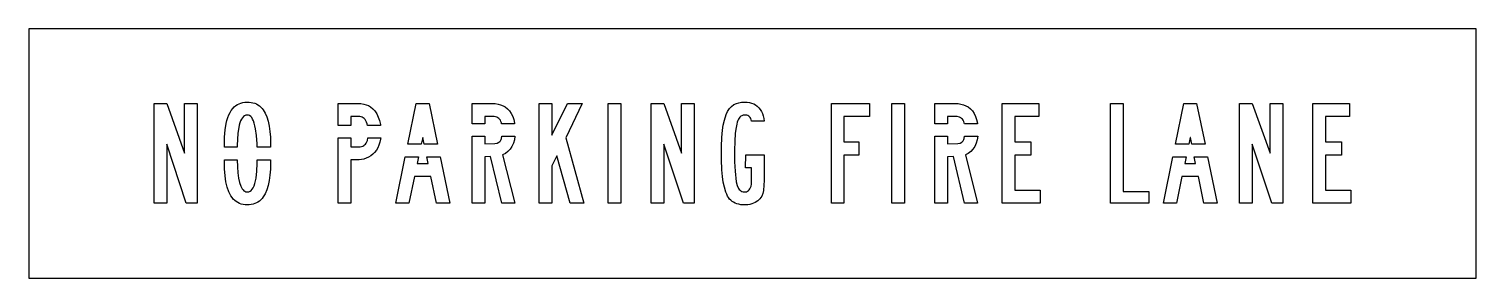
# Model space of a CAD drawing. Extents: x 0 to 58, y 0 to 10.
import ezdxf

# ---------------------------------------------------------------- set-up
doc = ezdxf.new("R2010")
doc.units = 0
doc.layers.add('CUT', color=7, linetype='Continuous')
doc.layers.add('OUTSIDE', color=1, linetype='Continuous')

msp = doc.modelspace()

# ---------------------------------------------------------------- linework, layer by layer
at = {"layer": 'CUT'}
for points in [[(5.5202, 7.0069), (6.2358, 5.0144), (6.2358, 7.0064), (6.7413, 7.0065), (6.7413, 3.0072), (6.3062, 3.0072), (5.5201, 5.3792), (5.5201, 3.0073), (5.015, 3.0076), (5.015, 7.0069)], [(9.0303, 6.2178), (8.9994, 6.307), (8.9649, 6.3828), (8.9275, 6.4435), (8.8869, 6.49), (8.8434, 6.5221), (8.7971, 6.5399), (8.7462, 6.5436), (8.6913, 6.5341), (8.6426, 6.5128), (8.5979, 6.48), (8.5566, 6.4352), (8.5194, 6.3793), (8.4858, 6.3119), (8.4555, 6.232), (8.4293, 6.1413), (8.4068, 6.0391), (8.3751, 5.8195), (8.3563, 5.5597), (8.3508, 5.3304), (8.3508, 5.2509), (7.8332, 5.2509), (7.8333, 5.3654), (7.8413, 5.6519), (7.8655, 5.9487), (7.9067, 6.2043), (7.9366, 6.3285), (7.9716, 6.4424), (8.0121, 6.5466), (8.0584, 6.642), (8.1099, 6.727), (8.1669, 6.8025), (8.2294, 6.8683), (8.2982, 6.9251), (8.3611, 6.9657), (8.4269, 6.9988), (8.4967, 7.025), (8.5717, 7.0447), (8.6522, 7.0575), (8.7367, 7.0631), (8.8237, 7.0613), (8.9056, 7.0523), (8.9795, 7.0371), (9.0486, 7.0158), (9.1154, 6.9876), (9.1774, 6.9535), (9.2357, 6.913), (9.2912, 6.8654), (9.342, 6.8124), (9.3898, 6.7523), (9.4687, 6.6239), (9.5352, 6.4726), (9.5892, 6.2987), (9.6309, 6.1015), (9.6598, 5.8875), (9.6777, 5.6489), (9.6855, 5.3897), (9.6855, 5.2509), (9.1476, 5.2509), (9.1447, 5.3855), (9.121, 5.7157), (9.0827, 5.9943), (9.0582, 6.1133)], [(13.3998, 6.4283), (13.3578, 6.452), (13.3116, 6.4696), (13.2602, 6.4815), (13.1878, 6.4878), (12.8968, 6.4879), (12.8967, 6.1283), (12.3918, 6.1283), (12.3917, 7.0072), (13.1871, 7.0071), (13.3049, 7.001), (13.416, 6.9844), (13.5184, 6.9579), (13.6102, 6.9218), (13.689, 6.8773), (13.7837, 6.7987), (13.8653, 6.7056), (13.9388, 6.5923), (14.0014, 6.4625), (14.0519, 6.3184), (14.0884, 6.1649), (14.0934, 6.1283), (13.5725, 6.1283), (13.5583, 6.1877), (13.5357, 6.2526), (13.5082, 6.3093), (13.4755, 6.3579), (13.4379, 6.3985)], [(16.0379, 7.006), (16.376, 5.3702), (15.8403, 5.3702), (15.7853, 5.6449), (15.7851, 5.6451), (15.7264, 5.3702), (15.1854, 5.3702), (15.5183, 7.0069)], [(18.8328, 6.4065), (18.7962, 6.4322), (18.7533, 6.4531), (18.6481, 6.4797), (18.5461, 6.4876), (18.267, 6.4879), (18.267, 6.1915), (17.7614, 6.1915), (17.7614, 7.0064), (18.5573, 7.0071), (18.6893, 7), (18.801, 6.9826), (18.9057, 6.9544), (19.0009, 6.9161), (19.0887, 6.8669), (19.1823, 6.7945), (19.2628, 6.708), (19.3318, 6.6059), (19.3878, 6.4901), (19.4315, 6.3599), (19.4627, 6.2151), (19.4655, 6.1915), (18.9428, 6.1915), (18.9368, 6.2272), (18.9182, 6.2837), (18.8952, 6.3314), (18.8665, 6.3728)], [(20.4534, 7.0071), (20.9585, 7.0067), (20.9585, 5.7303), (21.5903, 7.0072), (22.1795, 7.0067), (21.5202, 5.6315), (22.2359, 3.0072), (21.6882, 3.0082), (21.1549, 4.9018), (20.9585, 4.5089), (20.9585, 3.0073), (20.4534, 3.0077)], [(23.2156, 7.0072), (23.7207, 7.0066), (23.7207, 3.0072), (23.2156, 3.0077)], [(24.9392, 7.0069), (25.4444, 7.0069), (26.16, 5.0144), (26.16, 7.0064), (26.6655, 7.0065), (26.6655, 3.0072), (26.2304, 3.0072), (25.4443, 5.3792), (25.4443, 3.0073), (24.9392, 3.0076)], [(29.3372, 3.2371), (29.2997, 3.1868), (29.2571, 3.1405), (29.2094, 3.0984), (29.1012, 3.0282), (28.9759, 2.9769), (28.8949, 2.9561), (28.8104, 2.9429), (28.7246, 2.9371), (28.6273, 2.9385), (28.5361, 2.9461), (28.4513, 2.9604), (28.3726, 2.9813), (28.3012, 3.0087), (28.2396, 3.0405), (28.1828, 3.0786), (28.1306, 3.123), (28.0838, 3.173), (28.0411, 3.2295), (28.0017, 3.2938), (27.9664, 3.3653), (27.9351, 3.4439), (27.8716, 3.6472), (27.8259, 3.8531), (27.7935, 4.0813), (27.7723, 4.3477), (27.7592, 4.7561), (27.7594, 5.2769), (27.7715, 5.6449), (27.7963, 5.9385), (27.8277, 6.1437), (27.8714, 6.3324), (27.947, 6.5641), (28.0026, 6.6908), (28.0723, 6.8008), (28.1548, 6.8905), (28.2509, 6.9606), (28.3622, 7.0124), (28.4542, 7.0389), (28.556, 7.0558), (28.6716, 7.0631), (28.7811, 7.0599), (28.8765, 7.0468), (28.9652, 7.024), (29.0483, 6.9911), (29.1244, 6.9487), (29.1924, 6.8977), (29.2543, 6.8368), (29.3089, 6.7669), (29.3562, 6.6883), (29.396, 6.601), (29.4282, 6.5054), (29.4529, 6.4016), (29.4696, 6.2915), (28.9655, 6.2915), (28.9337, 6.4003), (28.9108, 6.4431), (28.8837, 6.4775), (28.8518, 6.5047), (28.8141, 6.5253), (28.7713, 6.5383), (28.7235, 6.5438), (28.6712, 6.5417), (28.622, 6.5324), (28.5763, 6.5157), (28.5342, 6.4916), (28.496, 6.46), (28.4625, 6.4219), (28.4329, 6.3764), (28.408, 6.3251), (28.3838, 6.2554), (28.3656, 6.1777), (28.333, 5.9769), (28.3106, 5.8011), (28.2868, 5.4923), (28.2773, 5.1211), (28.2814, 4.6687), (28.301, 4.2941), (28.3468, 3.8633), (28.3888, 3.7105), (28.4396, 3.6007), (28.4693, 3.5581), (28.5024, 3.5229), (28.5383, 3.4955), (28.5779, 3.4753), (28.6214, 3.4623), (28.669, 3.4565), (28.7174, 3.4581), (28.7618, 3.4678), (28.802, 3.4852), (28.8389, 3.5107), (28.8712, 3.5438), (28.8988, 3.584), (28.9216, 3.631), (28.9401, 3.6859), (28.9565, 3.7669), (28.9641, 3.8579), (28.9646, 4.4247), (28.7259, 4.425), (28.7262, 4.9441), (29.4694, 4.9441), (29.4697, 3.9193), (29.4608, 3.7247), (29.4354, 3.5167), (29.4134, 3.3997), (29.3693, 3.2911)], [(32.6669, 4.9291), (32.6669, 3.0076), (32.1618, 3.0073), (32.1618, 7.0064), (33.6916, 7.0072), (33.6917, 6.4879), (32.6669, 6.4877), (32.6669, 5.4641), (33.2561, 5.4635), (33.2566, 4.9307)], [(34.5871, 7.0072), (35.0922, 7.0066), (35.0922, 3.0072), (34.5871, 3.0077)], [(37.3455, 6.4322), (37.3026, 6.4531), (37.1975, 6.4797), (37.0955, 6.4876), (36.8163, 6.4879), (36.8163, 6.1915), (36.3107, 6.1915), (36.3107, 7.0064), (37.1066, 7.0071), (37.2386, 7), (37.3503, 6.9826), (37.4551, 6.9544), (37.5502, 6.9161), (37.638, 6.8669), (37.7316, 6.7945), (37.8121, 6.708), (37.8811, 6.6059), (37.9371, 6.4901), (37.9808, 6.3599), (38.0121, 6.2151), (38.0149, 6.1915), (37.4922, 6.1915), (37.4861, 6.2272), (37.4675, 6.2837), (37.4445, 6.3314), (37.4158, 6.3728), (37.3821, 6.4065)], [(39.5078, 6.4875), (39.5078, 5.4638), (40.1536, 5.4631), (40.1535, 4.9299), (39.5078, 4.9291), (39.5078, 3.5269), (40.5325, 3.5265), (40.5326, 3.0072), (39.0027, 3.008), (39.003, 7.0072), (40.4765, 7.0067), (40.4759, 6.4879)], [(44.8809, 3.0072), (43.3511, 3.0079), (43.3511, 7.0072), (43.8561, 7.0067), (43.8563, 3.4704), (44.8809, 3.47)], [(46.801, 7.006), (47.1391, 5.3702), (46.6034, 5.3702), (46.5484, 5.6449), (46.5482, 5.6451), (46.4895, 5.3702), (45.9485, 5.3702), (46.2814, 7.0069)], [(49.0297, 7.0069), (49.7453, 5.0144), (49.7453, 7.0064), (50.2508, 7.0065), (50.2508, 3.0072), (49.8157, 3.0072), (49.0296, 5.3792), (49.0296, 3.0073), (48.5245, 3.0076), (48.5245, 7.0069)], [(51.9602, 5.4638), (52.606, 5.4631), (52.6059, 4.9299), (51.9602, 4.9291), (51.9602, 3.5269), (52.9849, 3.5265), (52.985, 3.0072), (51.4551, 3.008), (51.4554, 7.0072), (52.9289, 7.0067), (52.9283, 6.4879), (51.9602, 6.4875)], [(13.7793, 4.967), (13.6988, 4.9033), (13.6112, 4.8499), (13.5167, 4.8072), (13.417, 4.7759), (13.329, 4.7584), (13.2371, 4.749), (12.8965, 4.7465), (12.8965, 3.0072), (12.3922, 3.0072), (12.3919, 5.6263), (12.8966, 5.6263), (12.8965, 5.2669), (13.1919, 5.2667), (13.2756, 5.2728), (13.3762, 5.2984), (13.4178, 5.3186), (13.4546, 5.3442), (13.4896, 5.3787), (13.5194, 5.4201), (13.5441, 5.4689), (13.5643, 5.5265), (13.5828, 5.6263), (14.102, 5.6263), (14.0956, 5.5763), (14.0681, 5.4533), (14.0302, 5.3385), (13.9819, 5.2312), (13.9238, 5.1333), (13.8564, 5.0454)], [(19.4731, 3.0072), (18.9541, 3.0077), (18.5043, 4.8738), (18.2665, 4.8726), (18.2665, 3.0077), (17.7614, 3.0072), (17.7614, 5.6895), (18.267, 5.6895), (18.2671, 5.3931), (18.6761, 5.3964), (18.7676, 5.4147), (18.8387, 5.4503), (18.8713, 5.4791), (18.8985, 5.5145), (18.9208, 5.5568), (18.9384, 5.6065), (18.9534, 5.6895), (19.4762, 5.6895), (19.4548, 5.5522), (19.4145, 5.4097), (19.3581, 5.2823), (19.2864, 5.1718), (19.2, 5.0786), (19.0982, 5.0023), (18.9824, 4.9442)], [(38.0224, 3.0072), (37.5034, 3.0077), (37.0537, 4.8738), (36.8158, 4.8726), (36.8158, 3.0077), (36.3107, 3.0072), (36.3107, 5.6895), (36.8164, 5.6895), (36.8164, 5.3931), (37.2254, 5.3964), (37.3169, 5.4147), (37.388, 5.4503), (37.4206, 5.4791), (37.4479, 5.5145), (37.4701, 5.5568), (37.4877, 5.6065), (37.5028, 5.6895), (38.0255, 5.6895), (38.0041, 5.5522), (37.9638, 5.4097), (37.9074, 5.2823), (37.8357, 5.1718), (37.7493, 5.0786), (37.6475, 5.0023), (37.5317, 4.9442)], [(9.3889, 3.2552), (9.3415, 3.1942), (9.2911, 3.1403), (9.2361, 3.0918), (9.1784, 3.0505), (9.1171, 3.0156), (9.0523, 2.9871), (8.9841, 2.965), (8.9113, 2.9491), (8.8305, 2.9394), (8.7443, 2.9369), (8.6605, 2.9418), (8.5806, 2.9538), (8.506, 2.9726), (8.4352, 2.9984), (8.3685, 3.0312), (8.3058, 3.0708), (8.2462, 3.1182), (8.191, 3.1724), (8.1394, 3.2344), (8.0922, 3.303), (8.0488, 3.3793), (8.01, 3.4617), (7.9439, 3.6489), (7.894, 3.8631), (7.8591, 4.1085), (7.8391, 4.3847), (7.8324, 4.713), (7.8324, 4.7489), (8.3506, 4.7489), (8.3506, 4.7473), (8.3562, 4.4688), (8.3726, 4.2264), (8.3997, 4.0165), (8.4377, 3.8383), (8.4862, 3.6946), (8.5454, 3.5839), (8.5794, 3.5409), (8.6153, 3.5073), (8.6538, 3.482), (8.6949, 3.4653), (8.7526, 3.4562), (8.8102, 3.4619), (8.8621, 3.4818), (8.91, 3.5161), (8.9532, 3.5639), (8.9929, 3.6266), (9.0281, 3.7031), (9.0592, 3.794), (9.0855, 3.8971), (9.1077, 4.0141), (9.1393, 4.2876), (9.1536, 4.6048), (9.1533, 4.7489), (9.6855, 4.7489), (9.6855, 4.6382), (9.6775, 4.3767), (9.6593, 4.1345), (9.6302, 3.9175), (9.5883, 3.717), (9.534, 3.5398), (9.4679, 3.3867)], [(15.5607, 4.5934), (15.9956, 4.5945), (15.9408, 4.8682), (16.4797, 4.8682), (16.8643, 3.0072), (16.3325, 3.0073), (16.1081, 4.0739), (15.4491, 4.0739), (15.2241, 3.0079), (14.7048, 3.0079), (15.0833, 4.8682), (15.6194, 4.8682)], [(46.7587, 4.5945), (46.7039, 4.8682), (47.2428, 4.8682), (47.6274, 3.0072), (47.0956, 3.0073), (46.8712, 4.0739), (46.2122, 4.0739), (45.9872, 3.0079), (45.4679, 3.0079), (45.8464, 4.8682), (46.3825, 4.8682), (46.3238, 4.5934)]]:
    msp.add_lwpolyline(points, close=True, dxfattribs=at)
at = {"layer": 'OUTSIDE'}
msp.add_lwpolyline([(0, 0), (58, 0), (58, 10), (0, 10)], close=True, dxfattribs=at)

doc.saveas('drawing.dxf')
